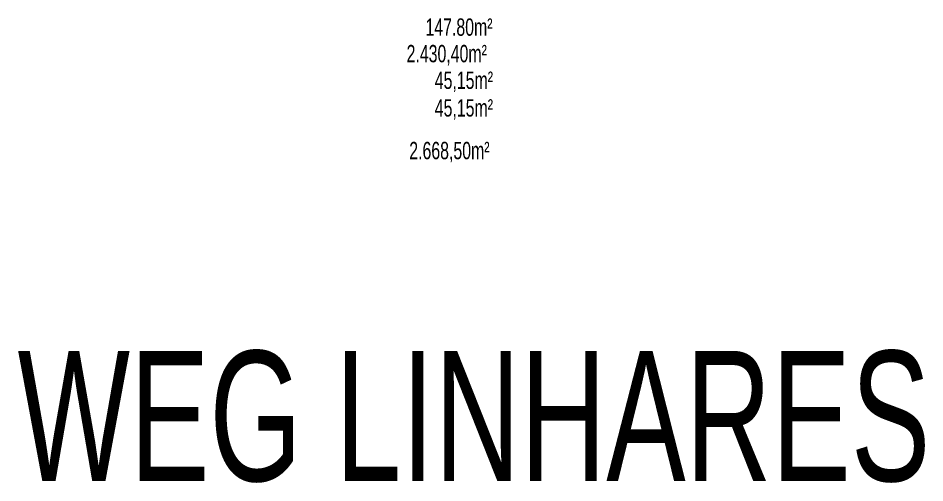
# Model space of a CAD drawing. Header units: millimetres. Extents: x 213327 to 525909, y -6334 to 157033.
# Drawn here: x 468331 to 525909, y -6334 to 23145 of the extents above; entities that cross this region are included whole.
import ezdxf

# ---------------------------------------------------------------- set-up
doc = ezdxf.new("R2010")
doc.units = ezdxf.units.MM
doc.layers.add('Arq_formato', color=7, linetype='Continuous')
doc.layers.add('FORMATO', color=7, linetype='Continuous')
doc.styles.add('AREAS', font='swissci.ttf', dxfattribs={"height": 0.1})

msp = doc.modelspace()

# ---------------------------------------------------------------- texts
at = {"layer": 'Arq_formato', "linetype": 'Continuous', "style": 'AREAS', "width": 0.8}
for s, p in [('147.80m²', (494197.43, 22028.76)), ('2.430,40m²', (492999.11, 20345.97)), ('45,15m²', (494787.43, 18656.39)), ('45,15m²', (494787.43, 16902.8)), ('2.668,50m²', (493167.92, 14195.84))]:
    msp.add_text(s, height=1099.898, dxfattribs=at).set_placement(p)
at = {"layer": 'FORMATO', "color": 1, "linetype": 'Continuous', "style": 'AREAS', "width": 0.8}
msp.add_text('WEG LINHARES', height=8249.2347, dxfattribs=at).set_placement((468299.73, -6216.45))

doc.saveas('drawing.dxf')
